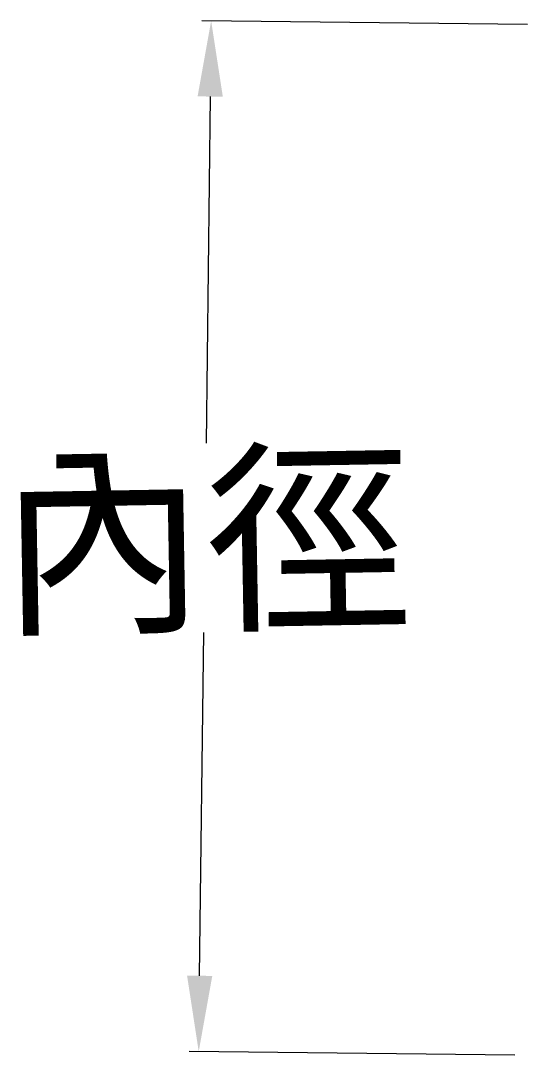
# Model space of a CAD drawing. Header units: millimetres. Extents: x 4229 to 8429, y -1187 to 1783.
# Drawn here: x 6647.1 to 6714, y 1166 to 1302.5 of the extents above; entities that cross this region are included whole.
import ezdxf

# ---------------------------------------------------------------- set-up
doc = ezdxf.new("R2010")
doc.units = ezdxf.units.MM
doc.styles.add('微軟正黑體-20', font='Microsoft JhengHei.ttf', dxfattribs={"height": 20})

msp = doc.modelspace()

# ---------------------------------------------------------------- linework, layer by layer
at = {"lineweight": 5}
for p, q in [((6713.98, 1302.03), (6670.99, 1302.54)), ((6672.12, 1292.53), (6671.57, 1246.77)), ((6670.72, 1176.48), (6671.27, 1221.78)), ((6712.34, 1165.98), (6669.35, 1166.5))]:
    msp.add_line(p, q, dxfattribs=at)
for points in [[(6670.45, 1292.55), (6673.78, 1292.51), (6672.24, 1302.53)], [(6669.06, 1176.5), (6672.39, 1176.46), (6670.6, 1166.48)]]:
    msp.add_solid(points, dxfattribs=at)

# ---------------------------------------------------------------- texts
at = {"lineweight": 5, "style": '微軟正黑體-20'}
msp.add_text('內徑', height=20, rotation=1, dxfattribs=at).set_placement((6644.39, 1223.47))

doc.saveas('drawing.dxf')
